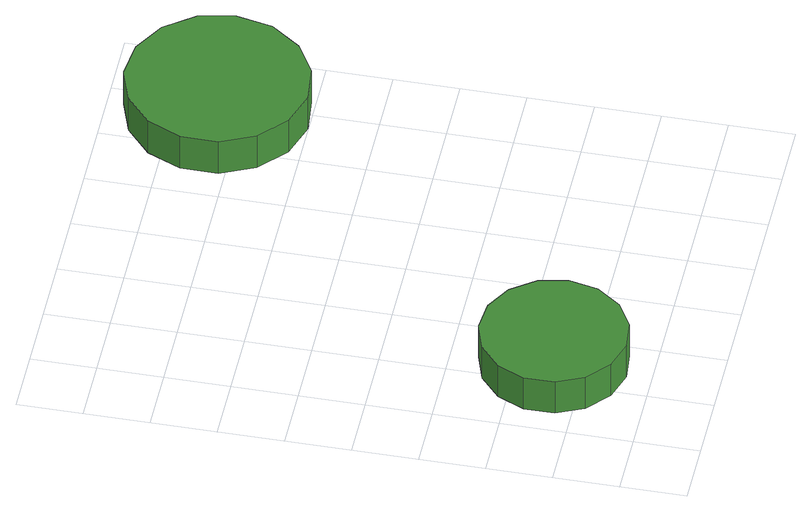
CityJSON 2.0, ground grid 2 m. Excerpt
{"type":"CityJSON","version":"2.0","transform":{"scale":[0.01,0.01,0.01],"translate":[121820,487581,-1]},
"CityObjects":{
"tree1":{"type":"SolitaryVegetationObject","attributes":{"function":"something"},"geometry":[{"type":"MultiSurface","lod":"1","boundaries":[[[0,1,2,3,4,5,6,7,8,9,10,11,12,13,14]],[[15,16,17,18,19,20,21,22,23,24,25,26,27,28,29]],[[0,29,28,1]],[[1,28,27,2]],[[2,27,26,3]],[[3,26,25,4]],[[4,25,24,5]],[[5,24,23,6]],[[6,23,22,7]],[[7,22,21,8]],[[8,21,20,9]],[[9,20,19,10]],[[10,19,18,11]],[[11,18,17,12]],[[12,17,16,13]],[[13,16,15,14]],[[14,15,29,0]]]}]},
"tree2":{"type":"SolitaryVegetationObject","attributes":{"function":"something"},"geometry":[{"type":"MultiSurface","lod":"1","boundaries":[[[30,31,32,33,34,35,36,37,38,39,40,41,42,43,44]],[[45,46,47,48,49,50,51,52,53,54,55,56,57,58,59]],[[30,59,58,31]],[[31,58,57,32]],[[32,57,56,33]],[[33,56,55,34]],[[34,55,54,35]],[[35,54,53,36]],[[36,53,52,37]],[[37,52,51,38]],[[38,51,50,39]],[[39,50,49,40]],[[40,49,48,41]],[[41,48,47,42]],[[42,47,46,43]],[[43,46,45,44]],[[44,45,59,30]]]}]}
},
"vertices":[
[517,298,182],[498,388,182],[443,463,182],[363,509,182],[272,518,182],[184,490,182],[115,428,182],[77,344,182],[77,251,182],[115,167,182],[184,105,182],[272,77,182],[363,86,182],[443,132,182],[498,207,182],[498,207,59],[443,132,59],[363,86,59],[272,77,59],[184,105,59],[115,167,59],[77,251,59],[77,344,59],[115,428,59],[184,490,59],[272,518,59],[363,509,59],[443,463,59],[498,388,59],[517,298,59],
[1361,1461,263],[1338,1573,263],[1270,1665,263],[1171,1723,263],[1057,1735,263],[948,1699,263],[863,1623,263],[816,1518,263],[816,1403,263],[863,1299,263],[948,1222,263],[1057,1186,263],[1171,1198,263],[1270,1256,263],[1338,1348,263],[1338,1348,138],[1270,1256,138],[1171,1198,138],[1057,1186,138],[948,1222,138],[863,1299,138],[816,1403,138],[816,1518,138],[863,1623,138],[948,1699,138],[1057,1735,138],[1171,1723,138],[1270,1665,138],[1338,1573,138],[1361,1461,138]
]}
